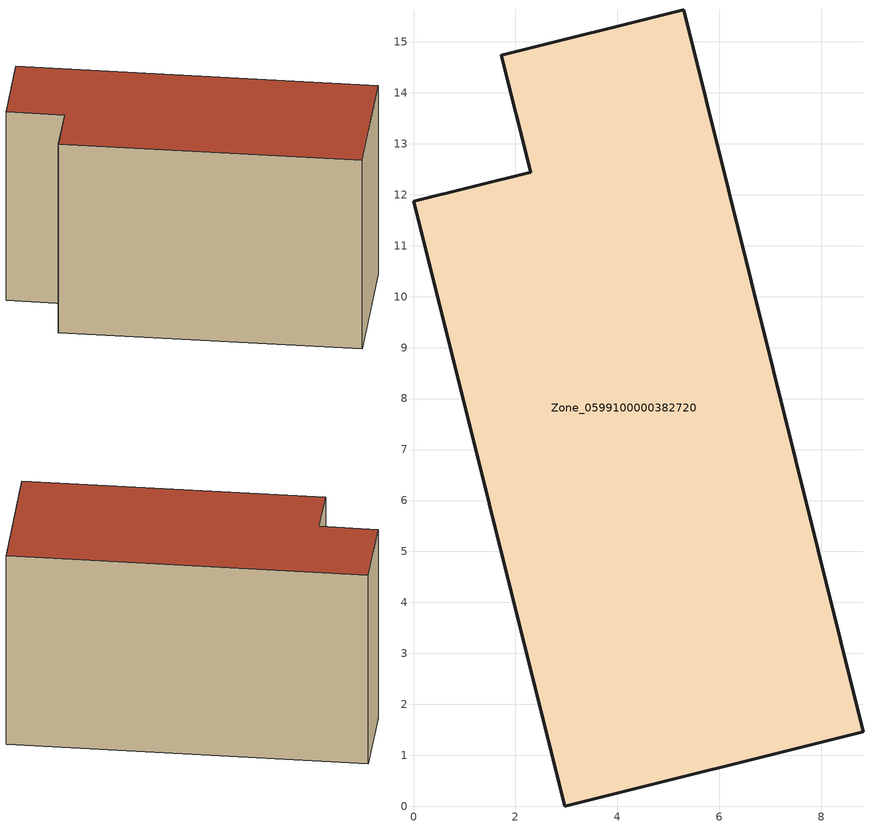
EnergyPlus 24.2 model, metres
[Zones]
Zone_0599100000382720
 floor ground (C_G): 0,11.87 2.3,12.45 1.72,14.73 5.31,15.63 8.82,1.46 2.97,0 z0
 wall outside (C_F): 2.3,12.45 0,11.87 2.97,0 8.82,1.46 5.31,15.63 1.72,14.73 2.3,12.45 z0:8.72
 roof outside (C_R): 5.31,15.63 1.72,14.73 2.3,12.45 0,11.87 2.97,0 8.82,1.46 z8.72
[BUILDING]
Pand.0599100000382720: North Axis=0; Terrain=City; Loads Convergence Tolerance Value=0.04; Temperature Convergence Tolerance Value=0.4; Solar Distribution=FullExterior; Maximum Number of Warmup Days=25; Minimum Number of Warmup Days=1
[Site:Location]
Rotterdam.The.Hague.AP_ZH_NLD Design_Conditions: Latitude=51.96; Longitude=4.45; Time Zone=1; Elevation=-4.5
[SITE:GROUNDTEMPERATURE:BUILDINGSURFACE]
18, 18, 18, 18, 18, 18, 18, 18, 18, 18, 18, 18
[MATERIAL] Thermal Absorptance=0.9; Solar Absorptance=0.7; Visible Absorptance=0.7
Name | Roughness | Thickness | Conductivity | Density | Specific Heat
G.TI.1992-2005 | MediumSmooth | 0.15 | 0.06 | 540 | 1210
F.TI.1992-2005 | Rough | 0.3 | 0.12 | 1920 | 840
R.TI.1992-2005 | MediumRough | 0.2 | 0.08 | 1500 | 1000
[CONSTRUCTION]
C_G: G.TI.1992-2005
C_F: F.TI.1992-2005
C_R: R.TI.1992-2005
[ZONE]
Zone_0599100000382720: Type=1; Multiplier=1; Ceiling Height=Autocalculate; Volume=Autocalculate; Floor Area=autocalculate; Part of Total Floor Area=Yes
[ZONEINFILTRATION:DESIGNFLOWRATE]
Infil_Zone_0599100000382720: Zone or ZoneList or Space or SpaceList=Zone_0599100000382720; Schedule=AlwaysOn; Design Flow Rate Calculation Method=Flow/Area; Flow Rate per Floor Area=0.0015; Constant Term Coefficient=1; Temperature Term Coefficient=0; Velocity Term Coefficient=0; Velocity Squared Term Coefficient=0
[HVACTEMPLATE:ZONE:IDEALLOADSAIRSYSTEM]
Zone_0599100000382720: Maximum Heating Supply Air Temperature=50; Minimum Cooling Supply Air Temperature=13; Maximum Heating Supply Air Humidity Ratio=0.0156; Minimum Cooling Supply Air Humidity Ratio=0.0077; Heating Limit=NoLimit; Cooling Limit=NoLimit; Dehumidification Control Type=ConstantSensibleHeatRatio; Cooling Sensible Heat Ratio=0.7; Dehumidification Setpoint=60; Humidification Control Type=None; Humidification Setpoint=30; Outdoor Air Method=None; Outdoor Air Flow Rate per Person=0.00944; Outdoor Air Flow Rate per Zone Floor Area=0; Outdoor Air Flow Rate per Zone=0; Demand Controlled Ventilation Type=None; Outdoor Air Economizer Type=NoEconomizer; Heat Recovery Type=None; Sensible Heat Recovery Effectiveness=0.7; Latent Heat Recovery Effectiveness=0.65
[ZONECONTROL:THERMOSTAT]
ThermostatControl_Zone_0599100000382720: Zone or ZoneList=Zone_0599100000382720; Control Type Schedule=DualSetpointControlType; Control 1=Thermostat_Zone_0599100000382720; Temperature Difference Between Cutout And Setpoint=0
[THERMOSTATSETPOINT:DUALSETPOINT]
Thermostat_Zone_0599100000382720: Heating Setpoint Temperature Schedule=HeatingSetpoint_Zone_0599100000382720; Cooling Setpoint Temperature Schedule=CoolingSetpoint_Zone_0599100000382720
[SCHEDULE:COMPACT]
HeatingSetpoint_Zone_0599100000382720: Through: 12/31, For: AllDays, Until: 24:00, 21
CoolingSetpoint_Zone_0599100000382720: Through: 12/31, For: AllDays, Until: 24:00, 24
DualSetpointControlType: Through: 12/31, For: AllDays, Until: 24:00, 4
AlwaysOn: Through: 12/31, For: AllDays, Until: 24:00, 1
